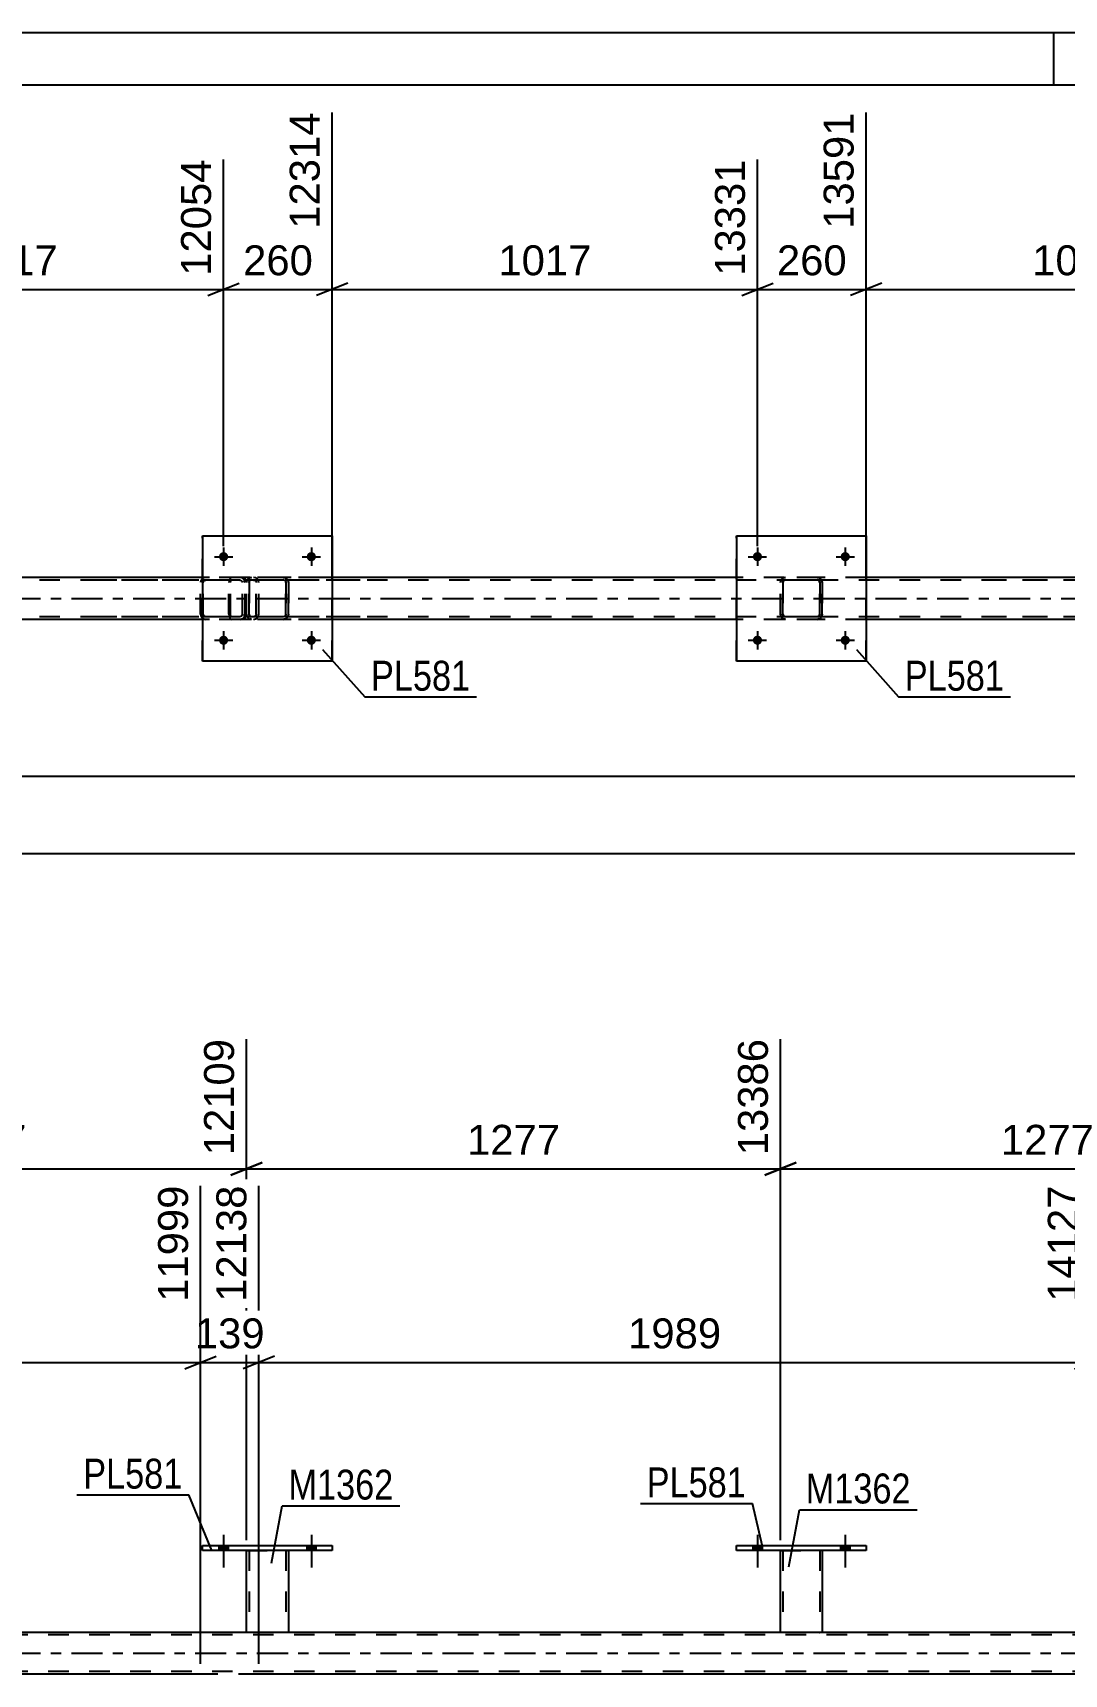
# Model space of a CAD drawing. Header units: millimetres. Extents: x 0 to 841, y 0 to 594.
# Drawn here: x 533.3 to 632, y 436.9 to 594 of the extents above; entities that cross this region are included whole.
import ezdxf

# ---------------------------------------------------------------- set-up
doc = ezdxf.new("R2010")
doc.units = ezdxf.units.MM
doc.linetypes.add('DXK_LINE_DOT2', pattern=[3.9198, 1.9599, -1.9599])
doc.linetypes.add('DXK_LINE_DOT3', pattern=[5.9187, 2.979, -0.9799, 0.9799, -0.9799])
doc.styles.add('Arial', font='ARIAL.TTF', dxfattribs={"height": 0.2})
doc.styles.add('Arial Narrow', font='ARIALN.TTF', dxfattribs={"height": 0.2})

# ---------------------------------------------------------------- blocks, each defined once
blk = doc.blocks.new('Unknown-717033707-1135')
at = {"color": 5, "linetype": 'Continuous'}
for p, q in [((841, 594), (0, 594)), ((631, 589), (631, 594)), ((836, 589), (5, 589))]:
    blk.add_line(p, q, dxfattribs=at)
blk = doc.blocks.new('Part-717033707-45621 - 1658')
at = {"color": 2, "linetype": 'Continuous'}
for p, q in [((549.56, 545.85), (549.56, 533.85)), ((549.56, 545.85), (561.96, 545.85)), ((561.96, 545.85), (561.96, 533.85)), ((561.96, 533.85), (549.56, 533.85))]:
    blk.add_line(p, q, dxfattribs=at)
at = {"color": 7, "linetype": 'DXK_LINE_DOT2'}
for p, q in [((549.56, 533.85), (549.56, 545.85)), ((561.96, 533.85), (561.96, 545.85))]:
    blk.add_line(p, q, dxfattribs=at)
blk = doc.blocks.new('Bolt-717033707-45649 - 1658')
at = {"linetype": 'Continuous'}
for points in [[(552, 535.85, -1), (551.12, 535.85, -1)], [(560.4, 535.85, -1), (559.52, 535.85, -1)]]:
    blk.add_hatch(color=1, dxfattribs=at).paths.add_polyline_path(points)
at = {"color": 1, "linetype": 'Continuous'}
for p, q in [((550.68, 535.85), (552.44, 535.85)), ((551.56, 536.73), (551.56, 534.97)), ((559.08, 535.85), (560.84, 535.85)), ((559.96, 536.73), (559.96, 534.97))]:
    blk.add_line(p, q, dxfattribs=at)
blk = doc.blocks.new('Bolt-717033707-45650 - 1658')
at = {"linetype": 'Continuous'}
for points in [[(552, 543.85, -1), (551.12, 543.85, -1)], [(560.4, 543.85, -1), (559.52, 543.85, -1)]]:
    blk.add_hatch(color=1, dxfattribs=at).paths.add_polyline_path(points)
at = {"color": 1, "linetype": 'Continuous'}
for p, q in [((550.68, 543.85), (552.44, 543.85)), ((551.56, 544.73), (551.56, 542.97)), ((559.08, 543.85), (560.84, 543.85)), ((559.96, 544.73), (559.96, 542.97))]:
    blk.add_line(p, q, dxfattribs=at)
blk = doc.blocks.new('Part-717033707-45620 - 1658')
at = {"color": 7, "linetype": 'DXK_LINE_DOT2'}
for p, q in [((553.76, 541.37), (553.8, 541.56)), ((553.8, 541.56), (553.76, 541.37)), ((553.76, 538.33), (553.76, 541.37)), ((553.76, 541.37), (553.76, 541.37)), ((553.76, 538.33), (553.76, 541.37)), ((554, 541.37), (554.02, 541.46)), ((554.02, 541.46), (554, 541.37)), ((554, 538.33), (554, 541.37)), ((554, 541.37), (554, 541.37)), ((554, 541.37), (554, 538.33)), ((554.02, 541.46), (554.08, 541.54)), ((554.08, 541.54), (554.02, 541.46)), ((554.06, 541.82), (554.24, 541.85)), ((554.24, 541.85), (554.06, 541.82)), ((554.15, 541.59), (554.08, 541.54)), ((554.24, 541.61), (554.15, 541.59)), ((557.28, 541.85), (554.24, 541.85)), ((557.28, 541.61), (554.24, 541.61)), ((557.28, 541.85), (557.47, 541.82)), ((557.47, 541.82), (557.28, 541.85)), ((557.38, 541.59), (557.28, 541.61)), ((557.38, 541.59), (557.45, 541.54)), ((557.45, 541.54), (557.51, 541.46)), ((557.51, 541.46), (557.45, 541.54)), ((557.51, 541.46), (557.52, 541.37)), ((557.52, 541.37), (557.51, 541.46)), ((557.52, 538.33), (557.52, 541.37)), ((557.52, 541.37), (557.52, 541.37)), ((557.52, 541.37), (557.52, 538.33)), ((557.73, 541.56), (557.76, 541.37)), ((557.76, 541.37), (557.73, 541.56)), ((557.76, 538.33), (557.76, 541.37)), ((557.76, 541.37), (557.76, 541.37)), ((557.76, 541.37), (557.76, 538.33)), ((553.76, 538.33), (553.76, 538.33)), ((553.8, 538.15), (553.76, 538.33)), ((553.76, 538.33), (553.8, 538.15)), ((554, 538.33), (554, 538.33)), ((554.02, 538.24), (554, 538.33)), ((554, 538.33), (554.02, 538.24)), ((554.08, 538.16), (554.02, 538.24)), ((554.02, 538.24), (554.08, 538.16)), ((554.24, 537.85), (554.06, 537.89)), ((554.06, 537.89), (554.24, 537.85)), ((554.15, 538.11), (554.08, 538.16)), ((554.24, 538.09), (554.15, 538.11)), ((557.28, 538.09), (554.24, 538.09)), ((557.28, 537.85), (554.24, 537.85)), ((557.38, 538.11), (557.28, 538.09)), ((557.47, 537.89), (557.28, 537.85)), ((557.28, 537.85), (557.47, 537.89)), ((557.45, 538.16), (557.38, 538.11)), ((557.51, 538.24), (557.45, 538.16)), ((557.45, 538.16), (557.51, 538.24)), ((557.52, 538.33), (557.51, 538.24)), ((557.51, 538.24), (557.52, 538.33)), ((557.52, 538.33), (557.52, 538.33)), ((557.76, 538.33), (557.73, 538.15)), ((557.73, 538.15), (557.76, 538.33)), ((557.76, 538.33), (557.76, 538.33))]:
    blk.add_line(p, q, dxfattribs=at)
at = {"color": 7, "linetype": 'DXK_LINE_DOT3'}
blk.add_line((555.76, 539.85), (555.76, 539.85), dxfattribs=at)
at = {"color": 7, "linetype": 'DXK_LINE_DOT2'}
for centre, start, end in [((554.24, 541.37), 112.5, 157.5), ((554.24, 541.37), 112.5, 157.5), ((557.28, 541.37), 22.5, 67.5), ((557.28, 541.37), 22.5, 67.5), ((554.24, 538.33), 202.5, 247.5), ((554.24, 538.33), 202.5, 247.5), ((557.28, 538.33), 292.5, 337.5), ((557.28, 538.33), 292.5, 337.5)]:
    blk.add_arc(centre, 0.48, start, end, dxfattribs=at)
blk = doc.blocks.new('Part-717033707-1705 - 1658')
at = {"color": 7, "linetype": 'DXK_LINE_DOT2'}
for p, q in [((552.09, 541.56), (552.07, 541.37)), ((552.07, 538.33), (552.07, 541.37)), ((552.15, 541.71), (552.09, 541.56)), ((552.24, 541.82), (552.15, 541.71)), ((552.21, 541.37), (552.22, 541.47)), ((552.21, 538.33), (552.21, 541.37)), ((552.22, 541.47), (552.25, 541.54)), ((552.34, 541.85), (552.24, 541.82)), ((552.25, 541.54), (552.29, 541.6)), ((552.29, 541.6), (552.34, 541.61)), ((564.62, 541.85), (552.34, 541.85)), ((564.62, 541.61), (552.34, 541.61)), ((553.62, 541.61), (553.62, 541.85)), ((554.63, 541.82), (554.43, 541.85)), ((554.43, 541.61), (554.53, 541.6)), ((554.53, 541.6), (554.61, 541.54)), ((554.61, 541.54), (554.67, 541.47)), ((554.67, 541.47), (554.68, 541.37)), ((554.68, 538.33), (554.68, 541.37)), ((554.94, 541.37), (554.9, 541.56)), ((554.94, 538.33), (554.94, 541.37)), ((552.07, 538.33), (552.09, 538.15)), ((552.09, 538.15), (552.15, 537.99)), ((552.15, 537.99), (552.24, 537.89)), ((552.22, 538.24), (552.21, 538.33)), ((552.25, 538.16), (552.22, 538.24)), ((552.24, 537.89), (552.34, 537.85)), ((552.29, 538.11), (552.25, 538.16)), ((552.34, 538.09), (552.29, 538.11)), ((564.62, 538.09), (552.34, 538.09)), ((564.62, 537.85), (552.34, 537.85)), ((553.62, 537.85), (553.62, 538.09)), ((554.53, 538.11), (554.43, 538.09)), ((554.43, 537.85), (554.63, 537.89)), ((554.61, 538.16), (554.53, 538.11)), ((554.67, 538.24), (554.61, 538.16)), ((554.68, 538.33), (554.67, 538.24)), ((554.9, 538.15), (554.94, 538.33))]:
    blk.add_line(p, q, dxfattribs=at)
for centre, start, end in [((554.45, 541.36), 23.8494, 68.8059), ((554.45, 538.35), 291.1941, 336.1506)]:
    blk.add_arc(centre, 0.492, start, end, dxfattribs=at)
blk = doc.blocks.new('Part-717033707-1778 - 1658')
at = {"color": 7, "linetype": 'DXK_LINE_DOT2'}
for p, q in [((731.89, 541.61), (69.42, 541.61)), ((561.96, 541.85), (549.56, 541.85)), ((613.05, 541.85), (600.65, 541.85)), ((731.89, 538.09), (69.42, 538.09)), ((561.96, 537.85), (549.56, 537.85)), ((613.05, 537.85), (600.65, 537.85))]:
    blk.add_line(p, q, dxfattribs=at)
at = {"color": 2, "linetype": 'Continuous'}
for p, q in [((549.56, 541.85), (510.88, 541.85)), ((600.65, 541.85), (561.96, 541.85)), ((651.73, 541.85), (613.05, 541.85)), ((549.56, 537.85), (510.88, 537.85)), ((600.65, 537.85), (561.96, 537.85)), ((651.73, 537.85), (613.05, 537.85))]:
    blk.add_line(p, q, dxfattribs=at)
at = {"color": 7, "linetype": 'DXK_LINE_DOT3'}
blk.add_line((69.42, 539.85), (731.89, 539.85), dxfattribs=at)
blk = doc.blocks.new('Part-717033707-45623 - 1658')
at = {"color": 2, "linetype": 'Continuous'}
for p, q in [((600.65, 545.85), (600.65, 533.85)), ((600.65, 545.85), (613.05, 545.85)), ((613.05, 545.85), (613.05, 533.85)), ((613.05, 533.85), (600.65, 533.85))]:
    blk.add_line(p, q, dxfattribs=at)
at = {"color": 7, "linetype": 'DXK_LINE_DOT2'}
for p, q in [((600.65, 533.85), (600.65, 545.85)), ((613.05, 533.85), (613.05, 545.85))]:
    blk.add_line(p, q, dxfattribs=at)
blk = doc.blocks.new('Part-717033707-1716 - 1658')
at = {"color": 7, "linetype": 'DXK_LINE_DOT2'}
for p, q in [((638.24, 541.85), (623.11, 541.85)), ((638.24, 541.61), (623.11, 541.61)), ((634.53, 541.54), (634.5, 541.37)), ((634.5, 538.33), (634.5, 541.37)), ((634.53, 541.56), (634.53, 541.54)), ((634.75, 541.37), (634.77, 541.47)), ((634.75, 538.33), (634.75, 541.37)), ((634.77, 541.47), (634.83, 541.54)), ((635.01, 541.85), (634.81, 541.82)), ((634.83, 541.54), (634.91, 541.6)), ((634.91, 541.6), (635.01, 541.61)), ((638.44, 541.82), (638.24, 541.85)), ((638.24, 541.61), (638.34, 541.6)), ((638.34, 541.6), (638.42, 541.54)), ((638.42, 541.54), (638.48, 541.47)), ((638.48, 541.47), (638.5, 541.37)), ((638.5, 538.33), (638.5, 541.37)), ((638.72, 541.54), (638.71, 541.56)), ((638.75, 541.37), (638.72, 541.54)), ((638.75, 538.33), (638.75, 541.37)), ((638.24, 538.09), (623.11, 538.09)), ((638.24, 537.85), (623.11, 537.85)), ((634.5, 538.33), (634.53, 538.15)), ((634.77, 538.24), (634.75, 538.33)), ((634.83, 538.16), (634.77, 538.24)), ((634.81, 537.89), (635.01, 537.85)), ((634.91, 538.11), (634.83, 538.16)), ((635.01, 538.09), (634.91, 538.11)), ((638.34, 538.11), (638.24, 538.09)), ((638.24, 537.85), (638.44, 537.89)), ((638.42, 538.16), (638.34, 538.11)), ((638.48, 538.24), (638.42, 538.16)), ((638.5, 538.33), (638.48, 538.24)), ((638.71, 538.15), (638.75, 538.33))]:
    blk.add_line(p, q, dxfattribs=at)
for centre, start, end in [((634.99, 541.35), 110.7583, 155.68), ((638.26, 541.35), 24.32, 69.2417), ((634.99, 538.35), 204.32, 249.2417), ((638.26, 538.35), 290.7583, 335.68)]:
    blk.add_arc(centre, 0.496, start, end, dxfattribs=at)
blk = doc.blocks.new('Part-717033707-1717 - 1658')
at = {"color": 7, "linetype": 'DXK_LINE_DOT2'}
for p, q in [((553.11, 541.85), (537.97, 541.85)), ((553.11, 541.61), (537.97, 541.61)), ((549.4, 541.54), (549.36, 541.37)), ((549.36, 538.33), (549.36, 541.37)), ((549.4, 541.56), (549.4, 541.54)), ((549.62, 541.37), (549.64, 541.47)), ((549.62, 538.33), (549.62, 541.37)), ((549.64, 541.47), (549.69, 541.54)), ((549.87, 541.85), (549.68, 541.82)), ((549.69, 541.54), (549.77, 541.6)), ((549.77, 541.6), (549.87, 541.61)), ((553.3, 541.82), (553.11, 541.85)), ((553.11, 541.61), (553.21, 541.6)), ((553.21, 541.6), (553.29, 541.54)), ((553.29, 541.54), (553.34, 541.47)), ((553.34, 541.47), (553.36, 541.37)), ((553.36, 538.33), (553.36, 541.37)), ((553.62, 541.37), (553.58, 541.56)), ((553.62, 538.33), (553.62, 541.37)), ((553.11, 538.09), (537.97, 538.09)), ((553.11, 537.85), (537.97, 537.85)), ((549.36, 538.33), (549.4, 538.15)), ((549.64, 538.24), (549.62, 538.33)), ((549.69, 538.16), (549.64, 538.24)), ((549.68, 537.89), (549.87, 537.85)), ((549.77, 538.11), (549.69, 538.16)), ((549.87, 538.09), (549.77, 538.11)), ((553.21, 538.11), (553.11, 538.09)), ((553.11, 537.85), (553.3, 537.89)), ((553.29, 538.16), (553.21, 538.11)), ((553.34, 538.24), (553.29, 538.16)), ((553.36, 538.33), (553.34, 538.24)), ((553.58, 538.15), (553.62, 538.33))]:
    blk.add_line(p, q, dxfattribs=at)
for centre, start, end in [((549.85, 541.35), 110.7583, 155.68), ((553.13, 541.35), 24.32, 69.2417), ((549.85, 538.35), 204.32, 249.2417), ((553.13, 538.35), 290.7583, 335.68)]:
    blk.add_arc(centre, 0.496, start, end, dxfattribs=at)
blk = doc.blocks.new('Part-717033707-45622 - 1658')
at = {"color": 7, "linetype": 'DXK_LINE_DOT2'}
for p, q in [((604.85, 541.37), (604.88, 541.56)), ((604.88, 541.56), (604.85, 541.37)), ((604.85, 538.33), (604.85, 541.37)), ((604.85, 541.37), (604.85, 541.37)), ((604.85, 538.33), (604.85, 541.37)), ((605.09, 541.37), (605.1, 541.46)), ((605.1, 541.46), (605.09, 541.37)), ((605.09, 538.33), (605.09, 541.37)), ((605.09, 541.37), (605.09, 541.37)), ((605.09, 541.37), (605.09, 538.33)), ((605.1, 541.46), (605.16, 541.54)), ((605.16, 541.54), (605.1, 541.46)), ((605.14, 541.82), (605.33, 541.85)), ((605.33, 541.85), (605.14, 541.82)), ((605.23, 541.59), (605.16, 541.54)), ((605.33, 541.61), (605.23, 541.59)), ((608.37, 541.85), (605.33, 541.85)), ((608.37, 541.61), (605.33, 541.61)), ((608.37, 541.85), (608.55, 541.82)), ((608.55, 541.82), (608.37, 541.85)), ((608.46, 541.59), (608.37, 541.61)), ((608.46, 541.59), (608.54, 541.54)), ((608.54, 541.54), (608.59, 541.46)), ((608.59, 541.46), (608.54, 541.54)), ((608.59, 541.46), (608.61, 541.37)), ((608.61, 541.37), (608.59, 541.46)), ((608.61, 538.33), (608.61, 541.37)), ((608.61, 541.37), (608.61, 541.37)), ((608.61, 541.37), (608.61, 538.33)), ((608.81, 541.56), (608.85, 541.37)), ((608.85, 541.37), (608.81, 541.56)), ((608.85, 538.33), (608.85, 541.37)), ((608.85, 541.37), (608.85, 541.37)), ((608.85, 541.37), (608.85, 538.33)), ((604.85, 538.33), (604.85, 538.33)), ((604.88, 538.15), (604.85, 538.33)), ((604.85, 538.33), (604.88, 538.15)), ((605.09, 538.33), (605.09, 538.33)), ((605.1, 538.24), (605.09, 538.33)), ((605.09, 538.33), (605.1, 538.24)), ((605.16, 538.16), (605.1, 538.24)), ((605.1, 538.24), (605.16, 538.16)), ((605.33, 537.85), (605.14, 537.89)), ((605.14, 537.89), (605.33, 537.85)), ((605.23, 538.11), (605.16, 538.16)), ((605.33, 538.09), (605.23, 538.11)), ((608.37, 538.09), (605.33, 538.09)), ((608.37, 537.85), (605.33, 537.85)), ((608.46, 538.11), (608.37, 538.09)), ((608.55, 537.89), (608.37, 537.85)), ((608.37, 537.85), (608.55, 537.89)), ((608.54, 538.16), (608.46, 538.11)), ((608.59, 538.24), (608.54, 538.16)), ((608.54, 538.16), (608.59, 538.24)), ((608.61, 538.33), (608.59, 538.24)), ((608.59, 538.24), (608.61, 538.33)), ((608.61, 538.33), (608.61, 538.33)), ((608.85, 538.33), (608.81, 538.15)), ((608.81, 538.15), (608.85, 538.33)), ((608.85, 538.33), (608.85, 538.33))]:
    blk.add_line(p, q, dxfattribs=at)
at = {"color": 7, "linetype": 'DXK_LINE_DOT3'}
blk.add_line((606.85, 539.85), (606.85, 539.85), dxfattribs=at)
at = {"color": 7, "linetype": 'DXK_LINE_DOT2'}
for centre, start, end in [((605.33, 541.37), 112.5, 157.5), ((605.33, 541.37), 112.5, 157.5), ((608.37, 541.37), 22.5, 67.5), ((608.37, 541.37), 22.5, 67.5), ((605.33, 538.33), 202.5, 247.5), ((605.33, 538.33), 202.5, 247.5), ((608.37, 538.33), 292.5, 337.5), ((608.37, 538.33), 292.5, 337.5)]:
    blk.add_arc(centre, 0.48, start, end, dxfattribs=at)
blk = doc.blocks.new('Bolt-717033707-45651 - 1658')
at = {"linetype": 'Continuous'}
for points in [[(603.09, 535.85, -1), (602.21, 535.85, -1)], [(611.49, 535.85, -1), (610.61, 535.85, -1)]]:
    blk.add_hatch(color=1, dxfattribs=at).paths.add_polyline_path(points)
at = {"color": 1, "linetype": 'Continuous'}
for p, q in [((601.77, 535.85), (603.53, 535.85)), ((602.65, 536.73), (602.65, 534.97)), ((610.17, 535.85), (611.93, 535.85)), ((611.05, 536.73), (611.05, 534.97))]:
    blk.add_line(p, q, dxfattribs=at)
blk = doc.blocks.new('Bolt-717033707-45652 - 1658')
at = {"linetype": 'Continuous'}
for points in [[(603.09, 543.85, -1), (602.21, 543.85, -1)], [(611.49, 543.85, -1), (610.61, 543.85, -1)]]:
    blk.add_hatch(color=1, dxfattribs=at).paths.add_polyline_path(points)
at = {"color": 1, "linetype": 'Continuous'}
for p, q in [((601.77, 543.85), (603.53, 543.85)), ((602.65, 544.73), (602.65, 542.97)), ((610.17, 543.85), (611.93, 543.85)), ((611.05, 544.73), (611.05, 542.97))]:
    blk.add_line(p, q, dxfattribs=at)
blk = doc.blocks.new('Part-717033707-1922 - 1868')
at = {"color": 7, "linetype": 'DXK_LINE_DOT2'}
for p, q in [((744.5, 440.63), (69.42, 440.63)), ((557.77, 440.87), (553.76, 440.87)), ((608.85, 440.87), (604.85, 440.87)), ((744.5, 437.11), (69.42, 437.11)), ((554.94, 436.87), (549.36, 436.87))]:
    blk.add_line(p, q, dxfattribs=at)
at = {"color": 2, "linetype": 'Continuous'}
for p, q in [((553.76, 440.87), (506.68, 440.87)), ((604.85, 440.87), (557.77, 440.87)), ((655.93, 440.87), (608.85, 440.87)), ((549.36, 436.87), (469.8, 436.87)), ((634.5, 436.87), (554.94, 436.87))]:
    blk.add_line(p, q, dxfattribs=at)
at = {"color": 7, "linetype": 'DXK_LINE_DOT3'}
blk.add_line((69.42, 438.87), (744.5, 438.87), dxfattribs=at)
blk = doc.blocks.new('Part-717033707-45833 - 1868')
at = {"color": 2, "linetype": 'Continuous'}
for p, q in [((549.56, 448.71), (549.56, 449.19)), ((549.56, 449.19), (561.96, 449.19)), ((561.96, 448.71), (549.56, 448.71)), ((561.96, 449.19), (561.96, 448.71))]:
    blk.add_line(p, q, dxfattribs=at)
blk = doc.blocks.new('Part-717033707-45832 - 1868')
at = {"color": 2, "linetype": 'Continuous'}
for p, q in [((553.76, 440.87), (553.76, 448.71)), ((557.76, 448.71), (557.76, 440.87)), ((557.73, 440.87), (553.76, 440.87)), ((557.76, 440.87), (557.73, 440.87))]:
    blk.add_line(p, q, dxfattribs=at)
at = {"color": 7, "linetype": 'DXK_LINE_DOT2'}
for p, q in [((553.76, 448.71), (557.76, 448.71)), ((553.76, 448.71), (553.76, 448.71)), ((553.76, 448.71), (553.76, 448.71)), ((554, 448.71), (554, 440.87)), ((557.52, 448.71), (557.52, 440.87)), ((557.76, 448.71), (557.76, 448.71)), ((557.76, 448.71), (557.76, 448.71)), ((557.51, 440.87), (557.52, 440.87))]:
    blk.add_line(p, q, dxfattribs=at)
blk = doc.blocks.new('Part-717033707-45834 - 1868')
at = {"color": 2, "linetype": 'Continuous'}
for p, q in [((604.85, 440.87), (604.85, 448.71)), ((608.85, 448.71), (608.85, 440.87)), ((608.81, 440.87), (604.85, 440.87)), ((608.85, 440.87), (608.81, 440.87))]:
    blk.add_line(p, q, dxfattribs=at)
at = {"color": 7, "linetype": 'DXK_LINE_DOT2'}
for p, q in [((604.85, 448.71), (608.85, 448.71)), ((604.85, 448.71), (604.85, 448.71)), ((604.85, 448.71), (604.85, 448.71)), ((605.09, 448.71), (605.09, 440.87)), ((608.61, 448.71), (608.61, 440.87)), ((608.85, 448.71), (608.85, 448.71)), ((608.85, 448.71), (608.85, 448.71)), ((608.59, 440.87), (608.61, 440.87))]:
    blk.add_line(p, q, dxfattribs=at)
blk = doc.blocks.new('Part-717033707-45835 - 1868')
at = {"color": 2, "linetype": 'Continuous'}
for p, q in [((600.65, 448.71), (600.65, 449.19)), ((600.65, 449.19), (613.05, 449.19)), ((613.05, 448.71), (600.65, 448.71)), ((613.05, 449.19), (613.05, 448.71))]:
    blk.add_line(p, q, dxfattribs=at)
blk = doc.blocks.new('Bolt-717033707-45861 - 1868')
at = {"linetype": 'Continuous'}
for points in [[(551.12, 448.71), (552, 448.71), (552, 449.19), (551.12, 449.19)], [(559.52, 448.71), (560.4, 448.71), (560.4, 449.19), (559.52, 449.19)]]:
    blk.add_hatch(color=1, dxfattribs=at).paths.add_polyline_path(points)
at = {"color": 1, "linetype": 'Continuous'}
for p, q in [((551.56, 450.19), (551.56, 447.07)), ((559.96, 450.19), (559.96, 447.07)), ((551.12, 449.19), (551.12, 448.71)), ((552, 449.19), (552, 448.71)), ((559.52, 449.19), (559.52, 448.71)), ((560.4, 449.19), (560.4, 448.71))]:
    blk.add_line(p, q, dxfattribs=at)
blk = doc.blocks.new('Bolt-717033707-45862 - 1868')
at = {"linetype": 'Continuous'}
for points in [[(551.12, 448.71), (552, 448.71), (552, 449.19), (551.12, 449.19)], [(559.52, 448.71), (560.4, 448.71), (560.4, 449.19), (559.52, 449.19)]]:
    blk.add_hatch(color=1, dxfattribs=at).paths.add_polyline_path(points)
at = {"color": 1, "linetype": 'Continuous'}
for p, q in [((551.56, 450.19), (551.56, 447.07)), ((559.96, 450.19), (559.96, 447.07)), ((551.12, 449.19), (551.12, 448.71)), ((552, 449.19), (552, 448.71)), ((559.52, 449.19), (559.52, 448.71)), ((560.4, 449.19), (560.4, 448.71))]:
    blk.add_line(p, q, dxfattribs=at)
blk = doc.blocks.new('Bolt-717033707-45863 - 1868')
at = {"linetype": 'Continuous'}
for points in [[(602.21, 448.71), (603.09, 448.71), (603.09, 449.19), (602.21, 449.19)], [(610.61, 448.71), (611.49, 448.71), (611.49, 449.19), (610.61, 449.19)]]:
    blk.add_hatch(color=1, dxfattribs=at).paths.add_polyline_path(points)
at = {"color": 1, "linetype": 'Continuous'}
for p, q in [((602.65, 450.19), (602.65, 447.07)), ((611.05, 450.19), (611.05, 447.07)), ((602.21, 449.19), (602.21, 448.71)), ((603.09, 449.19), (603.09, 448.71)), ((610.61, 449.19), (610.61, 448.71)), ((611.49, 449.19), (611.49, 448.71))]:
    blk.add_line(p, q, dxfattribs=at)
blk = doc.blocks.new('Bolt-717033707-45864 - 1868')
at = {"linetype": 'Continuous'}
for points in [[(602.21, 448.71), (603.09, 448.71), (603.09, 449.19), (602.21, 449.19)], [(610.61, 448.71), (611.49, 448.71), (611.49, 449.19), (610.61, 449.19)]]:
    blk.add_hatch(color=1, dxfattribs=at).paths.add_polyline_path(points)
at = {"color": 1, "linetype": 'Continuous'}
for p, q in [((602.65, 450.19), (602.65, 447.07)), ((611.05, 450.19), (611.05, 447.07)), ((602.21, 449.19), (602.21, 448.71)), ((603.09, 449.19), (603.09, 448.71)), ((610.61, 449.19), (610.61, 448.71)), ((611.49, 449.19), (611.49, 448.71))]:
    blk.add_line(p, q, dxfattribs=at)
blk = doc.blocks.new('StraightDimension-717033707-1838 - 1658')
at = {"color": 7, "linetype": 'Continuous'}
blk.add_line((68.78, 515.43), (769.65, 515.43), dxfattribs=at)
blk = doc.blocks.new('StraightDimension-717033707-50555 - 1658')
at = {"color": 7, "linetype": 'Continuous'}
for p, q in [((613.05, 542.85), (613.05, 586.36)), ((602.65, 544.85), (602.65, 581.86)), ((601.15, 568.84), (604.15, 570.04)), ((602.65, 569.44), (613.05, 569.44)), ((614.55, 570.04), (611.55, 568.84))]:
    blk.add_line(p, q, dxfattribs=at)
at = {"color": 0}
blk.add_wipeout([(611.78, 570.19), (611.78, 574.39), (603.91, 574.39), (603.91, 570.19)], dxfattribs=at)
at = {"color": 3, "style": 'Arial'}
blk.add_text('260', height=2.865, dxfattribs=at).set_placement((604.51, 570.79))
at = {"color": 0, "linetype": 'Continuous'}
blk.add_wipeout([(612.45, 586.96), (608.25, 586.96), (608.25, 574.64), (612.45, 574.64)], dxfattribs=at)
at = {"color": 3, "linetype": 'Continuous', "style": 'Arial'}
blk.add_text('13591', height=2.865, rotation=90.0002, dxfattribs=at).set_placement((611.85, 575.24))
blk = doc.blocks.new('StraightDimension-717033707-45758 - 1658')
at = {"color": 7, "linetype": 'Continuous'}
blk.add_line((69.42, 522.83), (769.01, 522.83), dxfattribs=at)
blk = doc.blocks.new('StraightDimension-717033707-50554 - 1658')
at = {"color": 7, "linetype": 'Continuous'}
for p, q in [((613.05, 542.85), (613.05, 586.36)), ((653.73, 544.85), (653.73, 581.86)), ((614.55, 570.04), (611.55, 568.84)), ((613.05, 569.44), (653.73, 569.44)), ((652.23, 568.84), (655.23, 570.04))]:
    blk.add_line(p, q, dxfattribs=at)
at = {"color": 0, "linetype": 'Continuous'}
blk.add_wipeout([(653.13, 582.46), (648.93, 582.46), (648.93, 570.14), (653.13, 570.14)], dxfattribs=at)
at = {"color": 0}
blk.add_wipeout([(638.43, 570.19), (638.43, 574.39), (628.34, 574.39), (628.34, 570.19)], dxfattribs=at)
at = {"color": 3, "linetype": 'Continuous', "style": 'Arial'}
blk.add_text('14608', height=2.865, rotation=90.0002, dxfattribs=at).set_placement((652.53, 570.74))
at = {"color": 3, "style": 'Arial'}
blk.add_text('1017', height=2.865, dxfattribs=at).set_placement((628.94, 570.79))
blk = doc.blocks.new('StraightDimension-717033707-50556 - 1658')
at = {"color": 7, "linetype": 'Continuous'}
for p, q in [((561.96, 542.85), (561.96, 586.36)), ((602.65, 544.85), (602.65, 581.86)), ((563.46, 570.04), (560.46, 568.84)), ((561.96, 569.44), (602.65, 569.44)), ((601.15, 568.84), (604.15, 570.04))]:
    blk.add_line(p, q, dxfattribs=at)
at = {"color": 0, "linetype": 'Continuous'}
blk.add_wipeout([(602.05, 582.46), (597.85, 582.46), (597.85, 570.14), (602.05, 570.14)], dxfattribs=at)
at = {"color": 0}
blk.add_wipeout([(587.35, 570.19), (587.35, 574.39), (577.26, 574.39), (577.26, 570.19)], dxfattribs=at)
at = {"color": 3, "linetype": 'Continuous', "style": 'Arial'}
blk.add_text('13331', height=2.865, rotation=90.0002, dxfattribs=at).set_placement((601.45, 570.74))
at = {"color": 3, "style": 'Arial'}
blk.add_text('1017', height=2.865, dxfattribs=at).set_placement((577.86, 570.79))
blk = doc.blocks.new('StraightDimension-717033707-50557 - 1658')
at = {"color": 7, "linetype": 'Continuous'}
for p, q in [((561.96, 542.85), (561.96, 586.36)), ((551.56, 544.85), (551.56, 581.86)), ((550.06, 568.84), (553.06, 570.04)), ((551.56, 569.44), (561.96, 569.44)), ((563.46, 570.04), (560.46, 568.84))]:
    blk.add_line(p, q, dxfattribs=at)
at = {"color": 0}
blk.add_wipeout([(560.7, 570.19), (560.7, 574.39), (552.83, 574.39), (552.83, 570.19)], dxfattribs=at)
at = {"color": 3, "style": 'Arial'}
blk.add_text('260', height=2.865, dxfattribs=at).set_placement((553.43, 570.79))
at = {"color": 0, "linetype": 'Continuous'}
blk.add_wipeout([(561.36, 586.96), (557.16, 586.96), (557.16, 574.64), (561.36, 574.64)], dxfattribs=at)
at = {"color": 3, "linetype": 'Continuous', "style": 'Arial'}
blk.add_text('12314', height=2.865, rotation=90.0002, dxfattribs=at).set_placement((560.76, 575.24))
blk = doc.blocks.new('StraightDimension-717033707-50558 - 1658')
at = {"color": 7, "linetype": 'Continuous'}
for p, q in [((510.88, 542.85), (510.88, 586.36)), ((551.56, 544.85), (551.56, 581.86)), ((512.38, 570.04), (509.38, 568.84)), ((510.88, 569.44), (551.56, 569.44)), ((550.06, 568.84), (553.06, 570.04))]:
    blk.add_line(p, q, dxfattribs=at)
at = {"color": 0, "linetype": 'Continuous'}
blk.add_wipeout([(550.96, 582.46), (546.76, 582.46), (546.76, 570.14), (550.96, 570.14)], dxfattribs=at)
at = {"color": 0}
blk.add_wipeout([(536.27, 570.19), (536.27, 574.39), (526.18, 574.39), (526.18, 570.19)], dxfattribs=at)
at = {"color": 3, "linetype": 'Continuous', "style": 'Arial'}
blk.add_text('12054', height=2.865, rotation=90.0002, dxfattribs=at).set_placement((550.36, 570.74))
at = {"color": 3, "style": 'Arial'}
blk.add_text('1017', height=2.865, dxfattribs=at).set_placement((526.78, 570.79))
blk = doc.blocks.new('StraightDimension-717033707-49028 - 1868')
at = {"color": 7, "linetype": 'Continuous'}
for p, q in [((502.68, 449.71), (502.68, 497.65)), ((553.76, 449.71), (553.76, 497.65)), ((504.18, 485.84), (501.18, 484.64)), ((552.26, 484.64), (555.26, 485.84)), ((502.68, 485.24), (553.76, 485.24))]:
    blk.add_line(p, q, dxfattribs=at)
at = {"color": 0, "linetype": 'Continuous'}
blk.add_wipeout([(553.16, 498.25), (548.96, 498.25), (548.96, 485.94), (553.16, 485.94)], dxfattribs=at)
at = {"color": 0}
blk.add_wipeout([(533.27, 485.99), (533.27, 490.19), (523.18, 490.19), (523.18, 485.99)], dxfattribs=at)
at = {"color": 3, "linetype": 'Continuous', "style": 'Arial'}
blk.add_text('12109', height=2.865, rotation=90.0002, dxfattribs=at).set_placement((552.56, 486.54))
at = {"color": 3, "style": 'Arial'}
blk.add_text('1277', height=2.865, dxfattribs=at).set_placement((523.78, 486.59))
blk = doc.blocks.new('StraightDimension-717033707-49187 - 1868')
at = {"color": 7, "linetype": 'Continuous'}
for p, q in [((554.94, 437.87), (554.94, 483.63)), ((634.5, 437.87), (634.5, 483.63)), ((556.44, 467.31), (553.44, 466.11)), ((554.94, 466.71), (634.5, 466.71)), ((633, 466.11), (636, 467.31))]:
    blk.add_line(p, q, dxfattribs=at)
at = {"color": 0, "linetype": 'Continuous'}
blk.add_wipeout([(633.9, 484.23), (629.7, 484.23), (629.7, 471.91), (633.9, 471.91)], dxfattribs=at)
at = {"color": 0}
blk.add_wipeout([(599.76, 467.46), (599.76, 471.66), (589.67, 471.66), (589.67, 467.46)], dxfattribs=at)
at = {"color": 3, "linetype": 'Continuous', "style": 'Arial'}
blk.add_text('14127', height=2.865, rotation=90.0002, dxfattribs=at).set_placement((633.3, 472.51))
at = {"color": 3, "style": 'Arial'}
blk.add_text('1989', height=2.865, dxfattribs=at).set_placement((590.27, 468.06))
blk = doc.blocks.new('StraightDimension-717033707-49026 - 1868')
at = {"color": 7, "linetype": 'Continuous'}
for p, q in [((604.85, 449.71), (604.85, 497.65)), ((655.93, 449.71), (655.93, 497.65)), ((606.35, 485.84), (603.35, 484.64)), ((654.43, 484.64), (657.43, 485.84)), ((604.85, 485.24), (655.93, 485.24))]:
    blk.add_line(p, q, dxfattribs=at)
at = {"color": 0, "linetype": 'Continuous'}
blk.add_wipeout([(655.33, 498.25), (651.13, 498.25), (651.13, 485.94), (655.33, 485.94)], dxfattribs=at)
at = {"color": 0}
blk.add_wipeout([(635.43, 485.99), (635.43, 490.19), (625.34, 490.19), (625.34, 485.99)], dxfattribs=at)
at = {"color": 3, "linetype": 'Continuous', "style": 'Arial'}
blk.add_text('14663', height=2.865, rotation=90.0002, dxfattribs=at).set_placement((654.73, 486.54))
at = {"color": 3, "style": 'Arial'}
blk.add_text('1277', height=2.865, dxfattribs=at).set_placement((625.94, 486.59))
blk = doc.blocks.new('StraightDimension-717033707-49027 - 1868')
at = {"color": 7, "linetype": 'Continuous'}
for p, q in [((553.76, 449.71), (553.76, 497.65)), ((604.85, 449.71), (604.85, 497.65)), ((555.26, 485.84), (552.26, 484.64)), ((603.35, 484.64), (606.35, 485.84)), ((553.76, 485.24), (604.85, 485.24))]:
    blk.add_line(p, q, dxfattribs=at)
at = {"color": 0, "linetype": 'Continuous'}
blk.add_wipeout([(604.25, 498.25), (600.05, 498.25), (600.05, 485.94), (604.25, 485.94)], dxfattribs=at)
at = {"color": 0}
blk.add_wipeout([(584.35, 485.99), (584.35, 490.19), (574.26, 490.19), (574.26, 485.99)], dxfattribs=at)
at = {"color": 3, "linetype": 'Continuous', "style": 'Arial'}
blk.add_text('13386', height=2.865, rotation=90.0002, dxfattribs=at).set_placement((603.65, 486.54))
at = {"color": 3, "style": 'Arial'}
blk.add_text('1277', height=2.865, dxfattribs=at).set_placement((574.86, 486.59))
blk = doc.blocks.new('StraightDimension-717033707-49188 - 1868')
at = {"color": 7, "linetype": 'Continuous'}
for p, q in [((549.36, 437.87), (549.36, 483.63)), ((554.94, 437.87), (554.94, 483.63)), ((547.86, 466.11), (550.86, 467.31)), ((549.36, 466.71), (554.94, 466.71)), ((556.44, 467.31), (553.44, 466.11))]:
    blk.add_line(p, q, dxfattribs=at)
at = {"color": 0}
blk.add_wipeout([(556.08, 467.46), (556.08, 471.66), (548.21, 471.66), (548.21, 467.46)], dxfattribs=at)
at = {"color": 3, "style": 'Arial'}
blk.add_text('139', height=2.865, dxfattribs=at).set_placement((548.81, 468.06))
at = {"color": 0, "linetype": 'Continuous'}
blk.add_wipeout([(554.34, 484.23), (550.14, 484.23), (550.14, 471.91), (554.34, 471.91)], dxfattribs=at)
at = {"color": 3, "linetype": 'Continuous', "style": 'Arial'}
blk.add_text('12138', height=2.865, rotation=90.0002, dxfattribs=at).set_placement((553.74, 472.51))
blk = doc.blocks.new('StraightDimension-717033707-49189 - 1868')
at = {"color": 7, "linetype": 'Continuous'}
for p, q in [((469.8, 437.87), (469.8, 483.63)), ((549.36, 437.87), (549.36, 483.63)), ((471.3, 467.31), (468.3, 466.11)), ((469.8, 466.71), (549.36, 466.71)), ((547.86, 466.11), (550.86, 467.31))]:
    blk.add_line(p, q, dxfattribs=at)
at = {"color": 0, "linetype": 'Continuous'}
blk.add_wipeout([(548.76, 484.23), (544.56, 484.23), (544.56, 471.91), (548.76, 471.91)], dxfattribs=at)
at = {"color": 0}
blk.add_wipeout([(514.63, 467.46), (514.63, 471.66), (504.53, 471.66), (504.53, 467.46)], dxfattribs=at)
at = {"color": 3, "linetype": 'Continuous', "style": 'Arial'}
blk.add_text('11999', height=2.865, rotation=90.0002, dxfattribs=at).set_placement((548.16, 472.51))
at = {"color": 3, "style": 'Arial'}
blk.add_text('1989', height=2.865, dxfattribs=at).set_placement((505.13, 468.06))
blk = doc.blocks.new('Mark-717033707-51324 - 1658')
at = {"color": 0}
blk.add_wipeout([(575.17, 531.02), (575.17, 534.02), (565.67, 534.02), (565.67, 531.02)], dxfattribs=at)
blk.add_wipeout([(575.17, 531.02), (575.17, 534.02), (565.67, 534.02), (565.67, 531.02)], dxfattribs=at)
at = {"color": 30, "linetype": 'Continuous'}
for p, q in [((561.04, 534.95), (565.07, 530.42)), ((565.07, 530.42), (575.77, 530.42))]:
    blk.add_line(p, q, dxfattribs=at)
at = {"color": 3, "style": 'Arial Narrow'}
blk.add_text('PL581', height=2.863, dxfattribs=at).set_placement((565.67, 531.02))
blk = doc.blocks.new('Mark-717033707-51327 - 1658')
at = {"color": 0}
blk.add_wipeout([(626.25, 531.02), (626.25, 534.02), (616.75, 534.02), (616.75, 531.02)], dxfattribs=at)
blk.add_wipeout([(626.25, 531.02), (626.25, 534.02), (616.75, 534.02), (616.75, 531.02)], dxfattribs=at)
at = {"color": 30, "linetype": 'Continuous'}
for p, q in [((612.12, 534.95), (616.15, 530.42)), ((616.15, 530.42), (626.85, 530.42))]:
    blk.add_line(p, q, dxfattribs=at)
at = {"color": 3, "style": 'Arial Narrow'}
blk.add_text('PL581', height=2.863, dxfattribs=at).set_placement((616.75, 531.02))
blk = doc.blocks.new('Mark-717033707-50155 - 1868')
at = {"color": 0}
blk.add_wipeout([(547.64, 454.63), (547.64, 457.63), (538.13, 457.63), (538.13, 454.63)], dxfattribs=at)
blk.add_wipeout([(547.64, 454.63), (547.64, 457.63), (538.13, 457.63), (538.13, 454.63)], dxfattribs=at)
at = {"color": 30, "linetype": 'Continuous'}
for p in [(537.53, 454.03), (550.44, 448.71)]:
    blk.add_line(p, (548.24, 454.03), dxfattribs=at)
at = {"color": 3, "style": 'Arial Narrow'}
blk.add_text('PL581', height=2.863, dxfattribs=at).set_placement((538.13, 454.63))
blk = doc.blocks.new('Mark-717033707-50152 - 1868')
at = {"color": 0}
blk.add_wipeout([(567.82, 453.58), (567.82, 456.58), (557.77, 456.58), (557.77, 453.58)], dxfattribs=at)
blk.add_wipeout([(567.82, 453.58), (567.82, 456.58), (557.77, 456.58), (557.77, 453.58)], dxfattribs=at)
at = {"color": 30, "linetype": 'Continuous'}
for p, q in [((556.16, 447.5), (557.17, 452.98)), ((557.17, 452.98), (568.42, 452.98))]:
    blk.add_line(p, q, dxfattribs=at)
at = {"color": 3, "style": 'Arial Narrow'}
blk.add_text('M1362', height=2.863, dxfattribs=at).set_placement((557.77, 453.58))
blk = doc.blocks.new('Mark-717033707-50158 - 1868')
at = {"color": 0}
blk.add_wipeout([(617.32, 453.21), (617.32, 456.21), (607.27, 456.21), (607.27, 453.21)], dxfattribs=at)
blk.add_wipeout([(617.32, 453.21), (617.32, 456.21), (607.27, 456.21), (607.27, 453.21)], dxfattribs=at)
at = {"color": 30, "linetype": 'Continuous'}
for p, q in [((605.66, 447.13), (606.67, 452.61)), ((606.67, 452.61), (617.92, 452.61))]:
    blk.add_line(p, q, dxfattribs=at)
at = {"color": 3, "style": 'Arial Narrow'}
blk.add_text('M1362', height=2.863, dxfattribs=at).set_placement((607.27, 453.21))
blk = doc.blocks.new('Mark-717033707-50161 - 1868')
at = {"color": 0}
blk.add_wipeout([(601.56, 453.79), (601.56, 456.79), (592.05, 456.79), (592.05, 453.79)], dxfattribs=at)
blk.add_wipeout([(601.56, 453.79), (601.56, 456.79), (592.05, 456.79), (592.05, 453.79)], dxfattribs=at)
at = {"color": 30, "linetype": 'Continuous'}
for p in [(591.45, 453.19), (603.14, 449.08)]:
    blk.add_line(p, (602.16, 453.19), dxfattribs=at)
at = {"color": 3, "style": 'Arial Narrow'}
blk.add_text('PL581', height=2.863, dxfattribs=at).set_placement((592.05, 453.79))

msp = doc.modelspace()

# ---------------------------------------------------------------- block references
for name in ['Unknown-717033707-1135', 'Part-717033707-45621 - 1658', 'Part-717033707-45623 - 1658', 'Part-717033707-1778 - 1658', 'Bolt-717033707-45650 - 1658', 'Bolt-717033707-45652 - 1658', 'Part-717033707-1717 - 1658', 'Part-717033707-1705 - 1658', 'Part-717033707-45620 - 1658', 'Part-717033707-45622 - 1658', 'Part-717033707-1716 - 1658', 'Bolt-717033707-45649 - 1658', 'Bolt-717033707-45651 - 1658', 'Bolt-717033707-45861 - 1868', 'Bolt-717033707-45862 - 1868', 'Bolt-717033707-45863 - 1868', 'Bolt-717033707-45864 - 1868', 'Part-717033707-45833 - 1868', 'Part-717033707-45832 - 1868', 'Part-717033707-45835 - 1868', 'Part-717033707-45834 - 1868', 'Part-717033707-1922 - 1868']:
    msp.add_blockref(name, (0, 0))

# ---------------------------------------------------------------- next in the draw order: block references
for name in ['StraightDimension-717033707-50555 - 1658', 'StraightDimension-717033707-1838 - 1658', 'StraightDimension-717033707-49028 - 1868']:
    msp.add_blockref(name, (0, 0))

# ---------------------------------------------------------------- next in the draw order: block references
for name in ['StraightDimension-717033707-50556 - 1658', 'StraightDimension-717033707-50554 - 1658', 'StraightDimension-717033707-45758 - 1658', 'StraightDimension-717033707-49187 - 1868']:
    msp.add_blockref(name, (0, 0))

# ---------------------------------------------------------------- next in the draw order: block references
for name in ['StraightDimension-717033707-50557 - 1658', 'Mark-717033707-51324 - 1658', 'Mark-717033707-51327 - 1658', 'StraightDimension-717033707-49026 - 1868']:
    msp.add_blockref(name, (0, 0))

# ---------------------------------------------------------------- next in the draw order: block references
for name in ['StraightDimension-717033707-50558 - 1658', 'StraightDimension-717033707-49027 - 1868']:
    msp.add_blockref(name, (0, 0))

# ---------------------------------------------------------------- next in the draw order: block references
for name in ['StraightDimension-717033707-49188 - 1868', 'Mark-717033707-50161 - 1868', 'Mark-717033707-50158 - 1868']:
    msp.add_blockref(name, (0, 0))

# ---------------------------------------------------------------- next in the draw order: block references
for name in ['StraightDimension-717033707-49189 - 1868', 'Mark-717033707-50152 - 1868']:
    msp.add_blockref(name, (0, 0))

# ---------------------------------------------------------------- next in the draw order: block references
msp.add_blockref('Mark-717033707-50155 - 1868', (0, 0))

doc.saveas('drawing.dxf')
